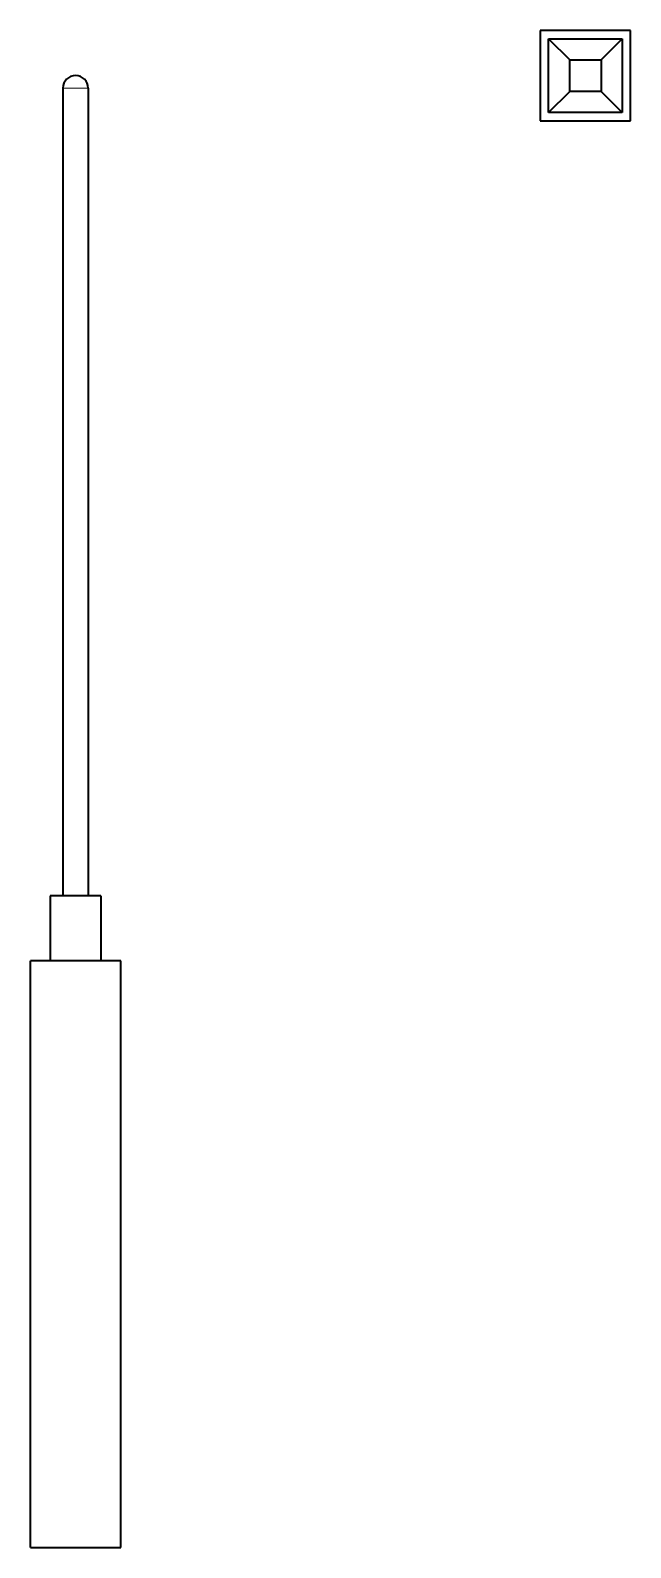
# Model space of a CAD drawing. Extents: x 317 to 941, y 143 to 776.
# Drawn here: x 445.87 to 460.14, y 385.5 to 421.58 of the extents above; entities that cross this region are included whole.
import ezdxf

# ---------------------------------------------------------------- set-up
doc = ezdxf.new("R2010")
doc.units = 0

msp = doc.modelspace()

# ---------------------------------------------------------------- linework, layer by layer
at = {"color": 7, "lineweight": 35, "ltscale": 0.053751}
for p, q in [((457.992, 421.575), (457.992, 419.425)), ((460.142, 419.425), (460.142, 421.575))]:
    msp.add_line(p, q, dxfattribs=at)
at = {"color": 7, "lineweight": 35, "ltscale": 0.05375}
for p, q in [((460.142, 421.575), (457.992, 421.575)), ((457.992, 419.425), (460.142, 419.425)), ((448.023, 399.45), (445.873, 399.45)), ((445.873, 385.5), (448.023, 385.5))]:
    msp.add_line(p, q, dxfattribs=at)
at = {"color": 7, "lineweight": 35, "ltscale": 0.04375}
for p, q in [((458.193, 421.375), (459.943, 421.375)), ((458.193, 419.625), (458.193, 421.375)), ((459.943, 421.375), (459.943, 419.625)), ((459.943, 419.625), (458.193, 419.625))]:
    msp.add_line(p, q, dxfattribs=at)
at = {"color": 7, "lineweight": 35, "ltscale": 0.017678}
for p, q in [((458.193, 421.375), (458.693, 420.875)), ((459.943, 421.375), (459.443, 420.875)), ((458.193, 419.625), (458.693, 420.125)), ((459.943, 419.625), (459.443, 420.125))]:
    msp.add_line(p, q, dxfattribs=at)
at = {"color": 7, "lineweight": 35, "ltscale": 0.01875}
for p, q in [((458.693, 420.125), (458.693, 420.875)), ((458.693, 420.875), (459.443, 420.875)), ((459.443, 420.875), (459.443, 420.125)), ((459.443, 420.125), (458.693, 420.125))]:
    msp.add_line(p, q, dxfattribs=at)
at = {"color": 7, "lineweight": 13, "ltscale": 0.0075}
for p, q in [((446.648, 420.2), (446.948, 420.2)), ((446.948, 420.2), (447.248, 420.2))]:
    msp.add_line(p, q, dxfattribs=at)
at = {"color": 7, "lineweight": 35, "ltscale": 0.479999}
for p, q in [((446.648, 420.2), (446.648, 401)), ((447.248, 420.2), (447.248, 401))]:
    msp.add_line(p, q, dxfattribs=at)
at = {"color": 7, "lineweight": 35, "ltscale": 0.015}
msp.add_line((446.948, 401), (446.348, 401), dxfattribs=at)
at = {"color": 7, "lineweight": 35, "ltscale": 0.03875}
for p, q in [((446.348, 401), (446.348, 399.45)), ((447.548, 401), (447.548, 399.45))]:
    msp.add_line(p, q, dxfattribs=at)
at = {"color": 7, "lineweight": 35, "ltscale": 0.014999}
msp.add_line((447.548, 401), (446.948, 401), dxfattribs=at)
at = {"color": 7, "lineweight": 35, "ltscale": 0.34875}
for p, q in [((445.873, 385.5), (445.873, 399.45)), ((448.023, 385.5), (448.023, 399.45))]:
    msp.add_line(p, q, dxfattribs=at)
at = {"color": 7, "lineweight": 35}
for start, end in [(90, 180), (0, 90)]:
    msp.add_arc((446.948, 420.2), 0.3, start, end, dxfattribs=at)

doc.saveas('drawing.dxf')
